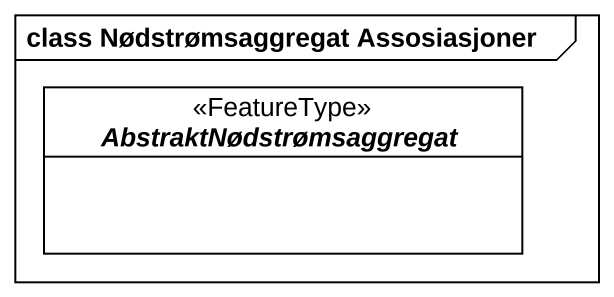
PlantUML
@startuml
mainframe class Nødstrømsaggregat Assosiasjoner
hide circle
hide empty members
abstract class AbstraktNødstrømsaggregat <<FeatureType>>
@enduml
